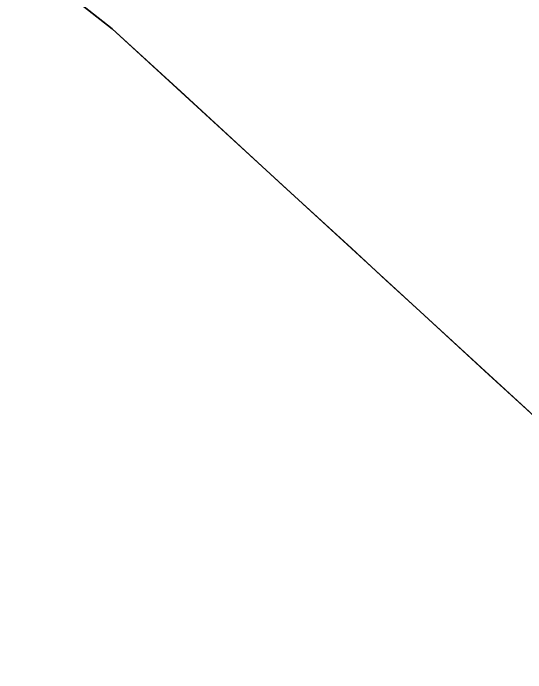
# Model space of a CAD drawing. Header units: millimetres. Extents: x 0 to 1840, y -1118 to 817.
# Drawn here: x 582.297 to 583.191, y -338.63 to -337.479 of the extents above; entities that cross this region are included whole.
import ezdxf

# ---------------------------------------------------------------- set-up
doc = ezdxf.new("R2010")
doc.units = ezdxf.units.MM
doc.layers.add('Blocks', color=7, linetype='Continuous')
doc.layers.add('Blocks$Inner', color=7, linetype='Continuous', lineweight=25, true_color=0x007f00)
doc.layers.add('Blocks$Outline', color=7, linetype='Continuous', lineweight=35, true_color=0xff3f3f)

# ---------------------------------------------------------------- blocks, each defined once
blk = doc.blocks.new('N02 Office Chair Back')
at = {"layer": 'Blocks$Inner'}
blk.add_lwpolyline([(581.0123, 778.6613), (581.686, 778.1366), (582.4696, 777.5231), (597.7547, 763.4906), (615.9391, 739.3207), (630.8601, 706.2079), (643.3416, 650.6572), (647.6787, 613.5055), (649.9664, 582.0125), (650.6303, 559.0332), (650.055, 541.375), (648.1953, 525.675), (648.1593, 525.5767)], dxfattribs=at)
at = {"layer": 'Blocks$Outline'}
blk.add_open_spline([(581.686, 778.1366), (581.9472, 777.9321), (582.2084, 777.7276), (582.4696, 777.5231), (587.5646, 772.8456), (592.6597, 768.1681), (597.7547, 763.4906), (603.8162, 755.434), (609.8777, 747.3773), (615.9391, 739.3207), (620.9128, 728.2831), (625.8864, 717.2455), (630.8601, 706.2079), (635.0206, 687.691), (639.1811, 669.1741), (643.3416, 650.6572), (644.7873, 638.2733), (646.233, 625.8894), (647.6787, 613.5055), (648.4412, 603.0078), (649.2038, 592.5102), (649.9664, 582.0125), (650.1877, 574.3528), (650.409, 566.693), (650.6303, 559.0332), (650.4385, 553.1471), (650.2468, 547.261), (650.055, 541.375), (649.4351, 536.1416), (648.8152, 530.9083), (648.1953, 525.675), (648.1833, 525.6422), (648.1713, 525.6095), (648.1593, 525.5767), (647.3031, 521.3438), (646.4469, 517.9205), (645.5906, 514.4971), (645.5901, 514.4949), (645.5895, 514.4927), (645.589, 514.4905), (645.3974, 513.7245), (644.9495, 512.0061), (644.1965, 509.3706), (642.4427, 503.8192), (639.2787, 495.9211), (635.1752, 487.4443), (632.4844, 481.8104), (631.3343, 479.4576), (631.0857, 478.9512), (630.9686, 478.6316), (630.8516, 478.3119), (630.7345, 477.9923)], degree=3, knots=[-11, -11, -11, -11, -10, -10, -10, -9, -9, -9, -8, -8, -8, -7, -7, -7, -6, -6, -6, -5, -5, -5, -4, -4, -4, -3, -3, -3, -2, -2, -2, -1, -1, -1, 0, 0, 0, 11.540376, 11.540376, 11.540376, 11.547796, 11.547796, 11.547796, 14.130282, 17.375711, 20.62114, 33.602857, 46.584574, 53.535364, 55.416757, 55.416757, 55.416757, 55.923696, 55.923696, 55.923696, 55.923696], dxfattribs=at)

msp = doc.modelspace()

# ---------------------------------------------------------------- block references
at = {"layer": 'Blocks'}
msp.add_blockref('N02 Office Chair Back', (0, -1115.0295), dxfattribs=at)

doc.saveas('drawing.dxf')
